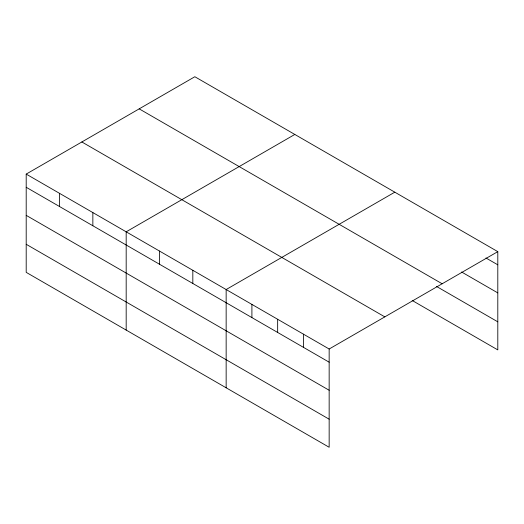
<?xml version="1.0" encoding="UTF-8"?>
<svg xmlns="http://www.w3.org/2000/svg" width="524" height="524" viewBox="0 0 524 524"><rect width="100%" height="100%" fill="white"/><g stroke="black" fill="none" stroke-linecap="round" stroke-linejoin="round"><path stroke-width="0.79" d="M329.157 390.262L329.157 349.01L26.2 174.099L26.2 272.356L329.157 447.267L329.157 390.262L26.2 215.351M412.191 300.475L497.8 349.901L497.8 251.644L194.843 76.733L26.2 174.099M294.816 134.452L126.179 231.818L126.179 330.074M394.795 192.177L226.152 289.536L226.152 387.799M329.157 349.01L497.8 251.644M485.971 257.991L497.8 264.823M461.611 272.002L497.8 292.896M139.188 108.861L442.151 283.772M436.551 286.464L497.8 321.828M81.849 141.965L384.812 316.876M26.2 187.278L329.157 362.189M26.2 244.282L329.157 419.193M303.409 334.142L303.409 347.32M277.654 319.273L277.654 332.452M251.906 304.405L251.906 317.583M192.825 270.299L192.825 283.477M159.499 251.062L159.499 264.24M92.853 212.58L92.853 225.759M59.526 193.336L59.526 206.515"/></g></svg>
